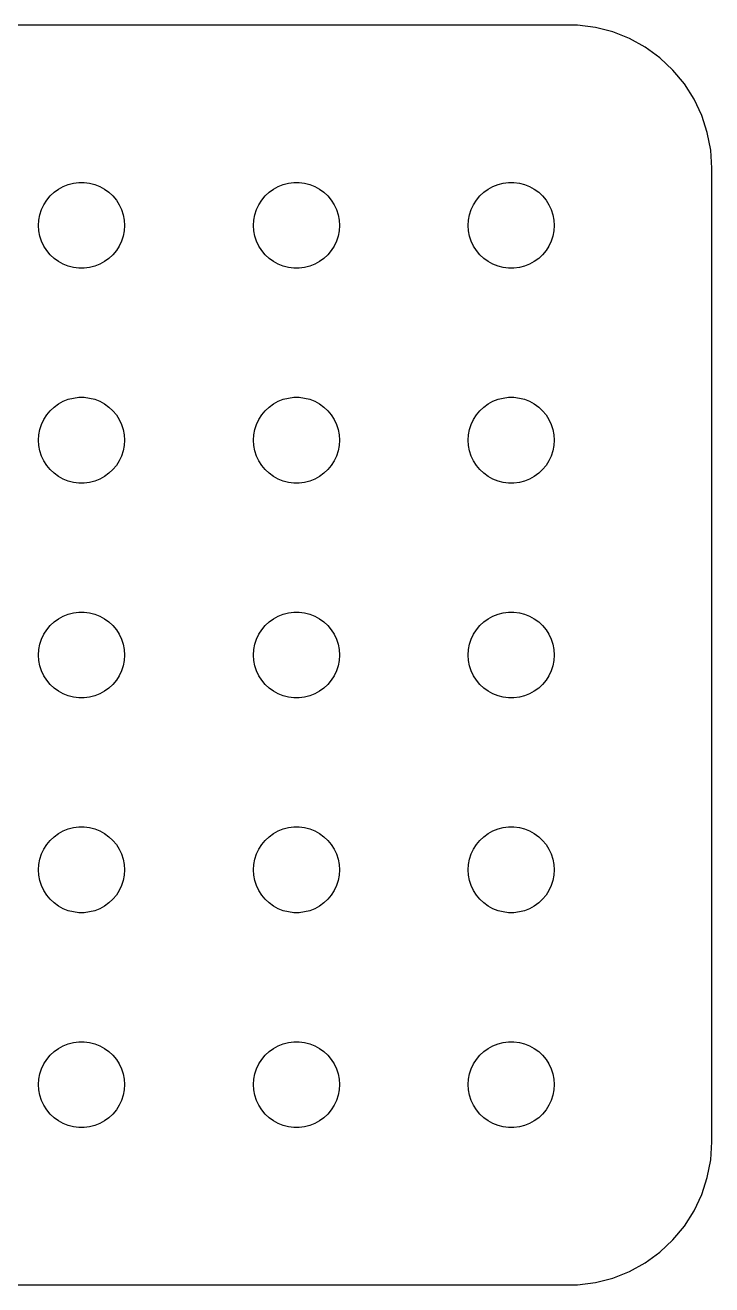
# Model space of a CAD drawing. Header units: metres. Extents: x -44 to 44, y 248 to 508.
# Drawn here: x 20.53 to 44.5, y 356.01 to 399.99 of the extents above; entities that cross this region are included whole.
import ezdxf

# ---------------------------------------------------------------- set-up
doc = ezdxf.new("R2010")
doc.units = ezdxf.units.M

msp = doc.modelspace()

# ---------------------------------------------------------------- linework, layer by layer
for p, q in [((39.8139, 399.99), (-39.8139, 399.99)), ((40.4369, 399.911), (39.8139, 399.99)), ((41.0451, 399.755), (40.4369, 399.911)), ((41.6289, 399.524), (41.0451, 399.755)), ((42.1791, 399.222), (41.6289, 399.524)), ((42.6871, 398.853), (42.1791, 399.222)), ((43.1448, 398.423), (42.6871, 398.853)), ((43.5451, 397.939), (43.1448, 398.423)), ((43.8815, 397.409), (43.5451, 397.939)), ((44.1489, 396.841), (43.8815, 397.409)), ((44.3429, 396.243), (44.1489, 396.841)), ((44.4606, 395.627), (44.3429, 396.243)), ((44.5, 395), (44.4606, 395.627)), ((44.5, 361), (44.5, 395)), ((21.4065, 394.027), (21.5439, 394.156)), ((21.5439, 394.156), (21.6963, 394.266)), ((21.6963, 394.266), (21.8613, 394.357)), ((21.8613, 394.357), (22.0365, 394.427)), ((22.0365, 394.427), (22.2189, 394.473)), ((22.2189, 394.473), (22.4058, 394.497)), ((22.4058, 394.497), (22.5942, 394.497)), ((22.5942, 394.497), (22.7811, 394.473)), ((22.7811, 394.473), (22.9635, 394.427)), ((22.9635, 394.427), (23.1387, 394.357)), ((23.1387, 394.357), (23.3037, 394.266)), ((23.3037, 394.266), (23.4561, 394.156)), ((23.4561, 394.156), (23.5934, 394.027)), ((28.9065, 394.027), (29.0439, 394.156)), ((29.0439, 394.156), (29.1963, 394.266)), ((29.1963, 394.266), (29.3613, 394.357)), ((29.3613, 394.357), (29.5365, 394.427)), ((29.5365, 394.427), (29.7189, 394.473)), ((29.7189, 394.473), (29.9058, 394.497)), ((29.9058, 394.497), (30.0942, 394.497)), ((30.0942, 394.497), (30.2811, 394.473)), ((30.2811, 394.473), (30.4635, 394.427)), ((30.4635, 394.427), (30.6387, 394.357)), ((30.6387, 394.357), (30.8037, 394.266)), ((30.8037, 394.266), (30.9561, 394.156)), ((30.9561, 394.156), (31.0934, 394.027)), ((36.4065, 394.027), (36.5439, 394.156)), ((36.5439, 394.156), (36.6963, 394.266)), ((36.6963, 394.266), (36.8613, 394.357)), ((36.8613, 394.357), (37.0365, 394.427)), ((37.0365, 394.427), (37.2189, 394.473)), ((37.2189, 394.473), (37.4058, 394.497)), ((37.4058, 394.497), (37.5942, 394.497)), ((37.5942, 394.497), (37.7811, 394.473)), ((37.7811, 394.473), (37.9635, 394.427)), ((37.9635, 394.427), (38.1387, 394.357)), ((38.1387, 394.357), (38.3037, 394.266)), ((38.3037, 394.266), (38.4561, 394.156)), ((38.4561, 394.156), (38.5934, 394.027)), ((21.1053, 393.552), (21.1855, 393.723)), ((21.1855, 393.723), (21.2865, 393.882)), ((21.2865, 393.882), (21.4065, 394.027)), ((23.5934, 394.027), (23.7135, 393.882)), ((23.7135, 393.882), (23.8145, 393.723)), ((23.8145, 393.723), (23.8947, 393.552)), ((28.6053, 393.552), (28.6855, 393.723)), ((28.6855, 393.723), (28.7865, 393.882)), ((28.7865, 393.882), (28.9065, 394.027)), ((31.0934, 394.027), (31.2135, 393.882)), ((31.2135, 393.882), (31.3145, 393.723)), ((31.3145, 393.723), (31.3947, 393.552)), ((36.1053, 393.552), (36.1855, 393.723)), ((36.1855, 393.723), (36.2865, 393.882)), ((36.2865, 393.882), (36.4065, 394.027)), ((38.5934, 394.027), (38.7135, 393.882)), ((38.7135, 393.882), (38.8145, 393.723)), ((38.8145, 393.723), (38.8947, 393.552)), ((21, 393), (21.0118, 393.188)), ((21.0118, 393.188), (21.0471, 393.373)), ((21.0471, 393.373), (21.1053, 393.552)), ((23.8947, 393.552), (23.9529, 393.373)), ((23.9529, 393.373), (23.9882, 393.188)), ((23.9882, 393.188), (24, 393)), ((28.5, 393), (28.5118, 393.188)), ((28.5118, 393.188), (28.5471, 393.373)), ((28.5471, 393.373), (28.6053, 393.552)), ((31.3947, 393.552), (31.4529, 393.373)), ((31.4529, 393.373), (31.4882, 393.188)), ((31.4882, 393.188), (31.5, 393)), ((36, 393), (36.0118, 393.188)), ((36.0118, 393.188), (36.0471, 393.373)), ((36.0471, 393.373), (36.1053, 393.552)), ((38.8947, 393.552), (38.9529, 393.373)), ((38.9529, 393.373), (38.9882, 393.188)), ((38.9882, 393.188), (39, 393)), ((21.0118, 392.812), (21, 393)), ((21.0471, 392.627), (21.0118, 392.812)), ((23.9882, 392.812), (23.9529, 392.627)), ((24, 393), (23.9882, 392.812)), ((28.5118, 392.812), (28.5, 393)), ((28.5471, 392.627), (28.5118, 392.812)), ((31.4882, 392.812), (31.4529, 392.627)), ((31.5, 393), (31.4882, 392.812)), ((36.0118, 392.812), (36, 393)), ((36.0471, 392.627), (36.0118, 392.812)), ((38.9882, 392.812), (38.9529, 392.627)), ((39, 393), (38.9882, 392.812)), ((21.1053, 392.448), (21.0471, 392.627)), ((21.1855, 392.277), (21.1053, 392.448)), ((23.8947, 392.448), (23.8145, 392.277)), ((23.9529, 392.627), (23.8947, 392.448)), ((28.6053, 392.448), (28.5471, 392.627)), ((28.6855, 392.277), (28.6053, 392.448)), ((31.3947, 392.448), (31.3145, 392.277)), ((31.4529, 392.627), (31.3947, 392.448)), ((36.1053, 392.448), (36.0471, 392.627)), ((36.1855, 392.277), (36.1053, 392.448)), ((38.8947, 392.448), (38.8145, 392.277)), ((38.9529, 392.627), (38.8947, 392.448)), ((21.2865, 392.118), (21.1855, 392.277)), ((21.4065, 391.973), (21.2865, 392.118)), ((21.5439, 391.844), (21.4065, 391.973)), ((23.5934, 391.973), (23.4561, 391.844)), ((23.7135, 392.118), (23.5934, 391.973)), ((23.8145, 392.277), (23.7135, 392.118)), ((28.7865, 392.118), (28.6855, 392.277)), ((28.9065, 391.973), (28.7865, 392.118)), ((29.0439, 391.844), (28.9065, 391.973)), ((31.0934, 391.973), (30.9561, 391.844)), ((31.2135, 392.118), (31.0934, 391.973)), ((31.3145, 392.277), (31.2135, 392.118)), ((36.2865, 392.118), (36.1855, 392.277)), ((36.4065, 391.973), (36.2865, 392.118)), ((36.5439, 391.844), (36.4065, 391.973)), ((38.5934, 391.973), (38.4561, 391.844)), ((38.7135, 392.118), (38.5934, 391.973)), ((38.8145, 392.277), (38.7135, 392.118)), ((21.6963, 391.734), (21.5439, 391.844)), ((21.8613, 391.643), (21.6963, 391.734)), ((22.0365, 391.573), (21.8613, 391.643)), ((22.2189, 391.527), (22.0365, 391.573)), ((22.4058, 391.503), (22.2189, 391.527)), ((22.5942, 391.503), (22.4058, 391.503)), ((22.7811, 391.527), (22.5942, 391.503)), ((22.9635, 391.573), (22.7811, 391.527)), ((23.1387, 391.643), (22.9635, 391.573)), ((23.3037, 391.734), (23.1387, 391.643)), ((23.4561, 391.844), (23.3037, 391.734)), ((29.1963, 391.734), (29.0439, 391.844)), ((29.3613, 391.643), (29.1963, 391.734)), ((29.5365, 391.573), (29.3613, 391.643)), ((29.7189, 391.527), (29.5365, 391.573)), ((29.9058, 391.503), (29.7189, 391.527)), ((30.0942, 391.503), (29.9058, 391.503)), ((30.2811, 391.527), (30.0942, 391.503)), ((30.4635, 391.573), (30.2811, 391.527)), ((30.6387, 391.643), (30.4635, 391.573)), ((30.8037, 391.734), (30.6387, 391.643)), ((30.9561, 391.844), (30.8037, 391.734)), ((36.6963, 391.734), (36.5439, 391.844)), ((36.8613, 391.643), (36.6963, 391.734)), ((37.0365, 391.573), (36.8613, 391.643)), ((37.2189, 391.527), (37.0365, 391.573)), ((37.4058, 391.503), (37.2189, 391.527)), ((37.5942, 391.503), (37.4058, 391.503)), ((37.7811, 391.527), (37.5942, 391.503)), ((37.9635, 391.573), (37.7811, 391.527)), ((38.1387, 391.643), (37.9635, 391.573)), ((38.3037, 391.734), (38.1387, 391.643)), ((38.4561, 391.844), (38.3037, 391.734)), ((21.4065, 386.527), (21.5439, 386.656)), ((21.5439, 386.656), (21.6963, 386.766)), ((21.6963, 386.766), (21.8613, 386.857)), ((21.8613, 386.857), (22.0365, 386.927)), ((22.0365, 386.927), (22.2189, 386.973)), ((22.2189, 386.973), (22.4058, 386.997)), ((22.4058, 386.997), (22.5942, 386.997)), ((22.5942, 386.997), (22.7811, 386.973)), ((22.7811, 386.973), (22.9635, 386.927)), ((22.9635, 386.927), (23.1387, 386.857)), ((23.1387, 386.857), (23.3037, 386.766)), ((23.3037, 386.766), (23.4561, 386.656)), ((23.4561, 386.656), (23.5934, 386.527)), ((28.9065, 386.527), (29.0439, 386.656)), ((29.0439, 386.656), (29.1963, 386.766)), ((29.1963, 386.766), (29.3613, 386.857)), ((29.3613, 386.857), (29.5365, 386.927)), ((29.5365, 386.927), (29.7189, 386.973)), ((29.7189, 386.973), (29.9058, 386.997)), ((29.9058, 386.997), (30.0942, 386.997)), ((30.0942, 386.997), (30.2811, 386.973)), ((30.2811, 386.973), (30.4635, 386.927)), ((30.4635, 386.927), (30.6387, 386.857)), ((30.6387, 386.857), (30.8037, 386.766)), ((30.8037, 386.766), (30.9561, 386.656)), ((30.9561, 386.656), (31.0934, 386.527)), ((36.4065, 386.527), (36.5439, 386.656)), ((36.5439, 386.656), (36.6963, 386.766)), ((36.6963, 386.766), (36.8613, 386.857)), ((36.8613, 386.857), (37.0365, 386.927)), ((37.0365, 386.927), (37.2189, 386.973)), ((37.2189, 386.973), (37.4058, 386.997)), ((37.4058, 386.997), (37.5942, 386.997)), ((37.5942, 386.997), (37.7811, 386.973)), ((37.7811, 386.973), (37.9635, 386.927)), ((37.9635, 386.927), (38.1387, 386.857)), ((38.1387, 386.857), (38.3037, 386.766)), ((38.3037, 386.766), (38.4561, 386.656)), ((38.4561, 386.656), (38.5934, 386.527)), ((21.1053, 386.052), (21.1855, 386.223)), ((21.1855, 386.223), (21.2865, 386.382)), ((21.2865, 386.382), (21.4065, 386.527)), ((23.5934, 386.527), (23.7135, 386.382)), ((23.7135, 386.382), (23.8145, 386.223)), ((23.8145, 386.223), (23.8947, 386.052)), ((28.6053, 386.052), (28.6855, 386.223)), ((28.6855, 386.223), (28.7865, 386.382)), ((28.7865, 386.382), (28.9065, 386.527)), ((31.0934, 386.527), (31.2135, 386.382)), ((31.2135, 386.382), (31.3145, 386.223)), ((31.3145, 386.223), (31.3947, 386.052)), ((36.1053, 386.052), (36.1855, 386.223)), ((36.1855, 386.223), (36.2865, 386.382)), ((36.2865, 386.382), (36.4065, 386.527)), ((38.5934, 386.527), (38.7135, 386.382)), ((38.7135, 386.382), (38.8145, 386.223)), ((38.8145, 386.223), (38.8947, 386.052)), ((21.0118, 385.688), (21.0471, 385.873)), ((21.0471, 385.873), (21.1053, 386.052)), ((23.8947, 386.052), (23.9529, 385.873)), ((23.9529, 385.873), (23.9882, 385.688)), ((28.5118, 385.688), (28.5471, 385.873)), ((28.5471, 385.873), (28.6053, 386.052)), ((31.3947, 386.052), (31.4529, 385.873)), ((31.4529, 385.873), (31.4882, 385.688)), ((36.0118, 385.688), (36.0471, 385.873)), ((36.0471, 385.873), (36.1053, 386.052)), ((38.8947, 386.052), (38.9529, 385.873)), ((38.9529, 385.873), (38.9882, 385.688)), ((21, 385.5), (21.0118, 385.688)), ((21.0118, 385.312), (21, 385.5)), ((21.0471, 385.127), (21.0118, 385.312)), ((23.9882, 385.312), (23.9529, 385.127)), ((23.9882, 385.688), (24, 385.5)), ((24, 385.5), (23.9882, 385.312)), ((28.5, 385.5), (28.5118, 385.688)), ((28.5118, 385.312), (28.5, 385.5)), ((28.5471, 385.127), (28.5118, 385.312)), ((31.4882, 385.312), (31.4529, 385.127)), ((31.4882, 385.688), (31.5, 385.5)), ((31.5, 385.5), (31.4882, 385.312)), ((36, 385.5), (36.0118, 385.688)), ((36.0118, 385.312), (36, 385.5)), ((36.0471, 385.127), (36.0118, 385.312)), ((38.9882, 385.312), (38.9529, 385.127)), ((38.9882, 385.688), (39, 385.5)), ((39, 385.5), (38.9882, 385.312)), ((21.1053, 384.948), (21.0471, 385.127)), ((21.1855, 384.777), (21.1053, 384.948)), ((23.8947, 384.948), (23.8145, 384.777)), ((23.9529, 385.127), (23.8947, 384.948)), ((28.6053, 384.948), (28.5471, 385.127)), ((28.6855, 384.777), (28.6053, 384.948)), ((31.3947, 384.948), (31.3145, 384.777)), ((31.4529, 385.127), (31.3947, 384.948)), ((36.1053, 384.948), (36.0471, 385.127)), ((36.1855, 384.777), (36.1053, 384.948)), ((38.8947, 384.948), (38.8145, 384.777)), ((38.9529, 385.127), (38.8947, 384.948)), ((21.2865, 384.618), (21.1855, 384.777)), ((21.4065, 384.473), (21.2865, 384.618)), ((21.5439, 384.344), (21.4065, 384.473)), ((23.5934, 384.473), (23.4561, 384.344)), ((23.7135, 384.618), (23.5934, 384.473)), ((23.8145, 384.777), (23.7135, 384.618)), ((28.7865, 384.618), (28.6855, 384.777)), ((28.9065, 384.473), (28.7865, 384.618)), ((29.0439, 384.344), (28.9065, 384.473)), ((31.0934, 384.473), (30.9561, 384.344)), ((31.2135, 384.618), (31.0934, 384.473)), ((31.3145, 384.777), (31.2135, 384.618)), ((36.2865, 384.618), (36.1855, 384.777)), ((36.4065, 384.473), (36.2865, 384.618)), ((36.5439, 384.344), (36.4065, 384.473)), ((38.5934, 384.473), (38.4561, 384.344)), ((38.7135, 384.618), (38.5934, 384.473)), ((38.8145, 384.777), (38.7135, 384.618)), ((21.6963, 384.234), (21.5439, 384.344)), ((21.8613, 384.143), (21.6963, 384.234)), ((22.0365, 384.073), (21.8613, 384.143)), ((22.2189, 384.027), (22.0365, 384.073)), ((22.4058, 384.003), (22.2189, 384.027)), ((22.5942, 384.003), (22.4058, 384.003)), ((22.7811, 384.027), (22.5942, 384.003)), ((22.9635, 384.073), (22.7811, 384.027)), ((23.1387, 384.143), (22.9635, 384.073)), ((23.3037, 384.234), (23.1387, 384.143)), ((23.4561, 384.344), (23.3037, 384.234)), ((29.1963, 384.234), (29.0439, 384.344)), ((29.3613, 384.143), (29.1963, 384.234)), ((29.5365, 384.073), (29.3613, 384.143)), ((29.7189, 384.027), (29.5365, 384.073)), ((29.9058, 384.003), (29.7189, 384.027)), ((30.0942, 384.003), (29.9058, 384.003)), ((30.2811, 384.027), (30.0942, 384.003)), ((30.4635, 384.073), (30.2811, 384.027)), ((30.6387, 384.143), (30.4635, 384.073)), ((30.8037, 384.234), (30.6387, 384.143)), ((30.9561, 384.344), (30.8037, 384.234)), ((36.6963, 384.234), (36.5439, 384.344)), ((36.8613, 384.143), (36.6963, 384.234)), ((37.0365, 384.073), (36.8613, 384.143)), ((37.2189, 384.027), (37.0365, 384.073)), ((37.4058, 384.003), (37.2189, 384.027)), ((37.5942, 384.003), (37.4058, 384.003)), ((37.7811, 384.027), (37.5942, 384.003)), ((37.9635, 384.073), (37.7811, 384.027)), ((38.1387, 384.143), (37.9635, 384.073)), ((38.3037, 384.234), (38.1387, 384.143)), ((38.4561, 384.344), (38.3037, 384.234)), ((21.4065, 379.027), (21.5439, 379.156)), ((21.5439, 379.156), (21.6963, 379.266)), ((21.6963, 379.266), (21.8613, 379.357)), ((21.8613, 379.357), (22.0365, 379.427)), ((22.0365, 379.427), (22.2189, 379.473)), ((22.2189, 379.473), (22.4058, 379.497)), ((22.4058, 379.497), (22.5942, 379.497)), ((22.5942, 379.497), (22.7811, 379.473)), ((22.7811, 379.473), (22.9635, 379.427)), ((22.9635, 379.427), (23.1387, 379.357)), ((23.1387, 379.357), (23.3037, 379.266)), ((23.3037, 379.266), (23.4561, 379.156)), ((23.4561, 379.156), (23.5934, 379.027)), ((28.9065, 379.027), (29.0439, 379.156)), ((29.0439, 379.156), (29.1963, 379.266)), ((29.1963, 379.266), (29.3613, 379.357)), ((29.3613, 379.357), (29.5365, 379.427)), ((29.5365, 379.427), (29.7189, 379.473)), ((29.7189, 379.473), (29.9058, 379.497)), ((29.9058, 379.497), (30.0942, 379.497)), ((30.0942, 379.497), (30.2811, 379.473)), ((30.2811, 379.473), (30.4635, 379.427)), ((30.4635, 379.427), (30.6387, 379.357)), ((30.6387, 379.357), (30.8037, 379.266)), ((30.8037, 379.266), (30.9561, 379.156)), ((30.9561, 379.156), (31.0934, 379.027)), ((36.4065, 379.027), (36.5439, 379.156)), ((36.5439, 379.156), (36.6963, 379.266)), ((36.6963, 379.266), (36.8613, 379.357)), ((36.8613, 379.357), (37.0365, 379.427)), ((37.0365, 379.427), (37.2189, 379.473)), ((37.2189, 379.473), (37.4058, 379.497)), ((37.4058, 379.497), (37.5942, 379.497)), ((37.5942, 379.497), (37.7811, 379.473)), ((37.7811, 379.473), (37.9635, 379.427)), ((37.9635, 379.427), (38.1387, 379.357)), ((38.1387, 379.357), (38.3037, 379.266)), ((38.3037, 379.266), (38.4561, 379.156)), ((38.4561, 379.156), (38.5934, 379.027)), ((21.1053, 378.552), (21.1855, 378.723)), ((21.1855, 378.723), (21.2865, 378.882)), ((21.2865, 378.882), (21.4065, 379.027)), ((23.5934, 379.027), (23.7135, 378.882)), ((23.7135, 378.882), (23.8145, 378.723)), ((23.8145, 378.723), (23.8947, 378.552)), ((28.6053, 378.552), (28.6855, 378.723)), ((28.6855, 378.723), (28.7865, 378.882)), ((28.7865, 378.882), (28.9065, 379.027)), ((31.0934, 379.027), (31.2135, 378.882)), ((31.2135, 378.882), (31.3145, 378.723)), ((31.3145, 378.723), (31.3947, 378.552)), ((36.1053, 378.552), (36.1855, 378.723)), ((36.1855, 378.723), (36.2865, 378.882)), ((36.2865, 378.882), (36.4065, 379.027)), ((38.5934, 379.027), (38.7135, 378.882)), ((38.7135, 378.882), (38.8145, 378.723)), ((38.8145, 378.723), (38.8947, 378.552)), ((21.0118, 378.188), (21.0471, 378.373)), ((21.0471, 378.373), (21.1053, 378.552)), ((23.8947, 378.552), (23.9529, 378.373)), ((23.9529, 378.373), (23.9882, 378.188)), ((28.5118, 378.188), (28.5471, 378.373)), ((28.5471, 378.373), (28.6053, 378.552)), ((31.3947, 378.552), (31.4529, 378.373)), ((31.4529, 378.373), (31.4882, 378.188)), ((36.0118, 378.188), (36.0471, 378.373)), ((36.0471, 378.373), (36.1053, 378.552)), ((38.8947, 378.552), (38.9529, 378.373)), ((38.9529, 378.373), (38.9882, 378.188)), ((21, 378), (21.0118, 378.188)), ((21.0118, 377.812), (21, 378)), ((21.0471, 377.627), (21.0118, 377.812)), ((23.9882, 377.812), (23.9529, 377.627)), ((23.9882, 378.188), (24, 378)), ((24, 378), (23.9882, 377.812)), ((28.5, 378), (28.5118, 378.188)), ((28.5118, 377.812), (28.5, 378)), ((28.5471, 377.627), (28.5118, 377.812)), ((31.4882, 377.812), (31.4529, 377.627)), ((31.4882, 378.188), (31.5, 378)), ((31.5, 378), (31.4882, 377.812)), ((36, 378), (36.0118, 378.188)), ((36.0118, 377.812), (36, 378)), ((36.0471, 377.627), (36.0118, 377.812)), ((38.9882, 377.812), (38.9529, 377.627)), ((38.9882, 378.188), (39, 378)), ((39, 378), (38.9882, 377.812)), ((21.1053, 377.448), (21.0471, 377.627)), ((21.1855, 377.277), (21.1053, 377.448)), ((23.8947, 377.448), (23.8145, 377.277)), ((23.9529, 377.627), (23.8947, 377.448)), ((28.6053, 377.448), (28.5471, 377.627)), ((28.6855, 377.277), (28.6053, 377.448)), ((31.3947, 377.448), (31.3145, 377.277)), ((31.4529, 377.627), (31.3947, 377.448)), ((36.1053, 377.448), (36.0471, 377.627)), ((36.1855, 377.277), (36.1053, 377.448)), ((38.8947, 377.448), (38.8145, 377.277)), ((38.9529, 377.627), (38.8947, 377.448)), ((21.2865, 377.118), (21.1855, 377.277)), ((21.4065, 376.973), (21.2865, 377.118)), ((21.5439, 376.844), (21.4065, 376.973)), ((23.5934, 376.973), (23.4561, 376.844)), ((23.7135, 377.118), (23.5934, 376.973)), ((23.8145, 377.277), (23.7135, 377.118)), ((28.7865, 377.118), (28.6855, 377.277)), ((28.9065, 376.973), (28.7865, 377.118)), ((29.0439, 376.844), (28.9065, 376.973)), ((31.0934, 376.973), (30.9561, 376.844)), ((31.2135, 377.118), (31.0934, 376.973)), ((31.3145, 377.277), (31.2135, 377.118)), ((36.2865, 377.118), (36.1855, 377.277)), ((36.4065, 376.973), (36.2865, 377.118)), ((36.5439, 376.844), (36.4065, 376.973)), ((38.5934, 376.973), (38.4561, 376.844)), ((38.7135, 377.118), (38.5934, 376.973)), ((38.8145, 377.277), (38.7135, 377.118)), ((21.6963, 376.734), (21.5439, 376.844)), ((21.8613, 376.643), (21.6963, 376.734)), ((22.0365, 376.573), (21.8613, 376.643)), ((22.2189, 376.527), (22.0365, 376.573)), ((22.4058, 376.503), (22.2189, 376.527)), ((22.5942, 376.503), (22.4058, 376.503)), ((22.7811, 376.527), (22.5942, 376.503)), ((22.9635, 376.573), (22.7811, 376.527)), ((23.1387, 376.643), (22.9635, 376.573)), ((23.3037, 376.734), (23.1387, 376.643)), ((23.4561, 376.844), (23.3037, 376.734)), ((29.1963, 376.734), (29.0439, 376.844)), ((29.3613, 376.643), (29.1963, 376.734)), ((29.5365, 376.573), (29.3613, 376.643)), ((29.7189, 376.527), (29.5365, 376.573)), ((29.9058, 376.503), (29.7189, 376.527)), ((30.0942, 376.503), (29.9058, 376.503)), ((30.2811, 376.527), (30.0942, 376.503)), ((30.4635, 376.573), (30.2811, 376.527)), ((30.6387, 376.643), (30.4635, 376.573)), ((30.8037, 376.734), (30.6387, 376.643)), ((30.9561, 376.844), (30.8037, 376.734)), ((36.6963, 376.734), (36.5439, 376.844)), ((36.8613, 376.643), (36.6963, 376.734)), ((37.0365, 376.573), (36.8613, 376.643)), ((37.2189, 376.527), (37.0365, 376.573)), ((37.4058, 376.503), (37.2189, 376.527)), ((37.5942, 376.503), (37.4058, 376.503)), ((37.7811, 376.527), (37.5942, 376.503)), ((37.9635, 376.573), (37.7811, 376.527)), ((38.1387, 376.643), (37.9635, 376.573)), ((38.3037, 376.734), (38.1387, 376.643)), ((38.4561, 376.844), (38.3037, 376.734)), ((21.4065, 371.527), (21.5439, 371.656)), ((21.5439, 371.656), (21.6963, 371.766)), ((21.6963, 371.766), (21.8613, 371.857)), ((21.8613, 371.857), (22.0365, 371.927)), ((22.0365, 371.927), (22.2189, 371.973)), ((22.2189, 371.973), (22.4058, 371.997)), ((22.4058, 371.997), (22.5942, 371.997)), ((22.5942, 371.997), (22.7811, 371.973)), ((22.7811, 371.973), (22.9635, 371.927)), ((22.9635, 371.927), (23.1387, 371.857)), ((23.1387, 371.857), (23.3037, 371.766)), ((23.3037, 371.766), (23.4561, 371.656)), ((23.4561, 371.656), (23.5934, 371.527)), ((28.9065, 371.527), (29.0439, 371.656)), ((29.0439, 371.656), (29.1963, 371.766)), ((29.1963, 371.766), (29.3613, 371.857)), ((29.3613, 371.857), (29.5365, 371.927)), ((29.5365, 371.927), (29.7189, 371.973)), ((29.7189, 371.973), (29.9058, 371.997)), ((29.9058, 371.997), (30.0942, 371.997)), ((30.0942, 371.997), (30.2811, 371.973)), ((30.2811, 371.973), (30.4635, 371.927)), ((30.4635, 371.927), (30.6387, 371.857)), ((30.6387, 371.857), (30.8037, 371.766)), ((30.8037, 371.766), (30.9561, 371.656)), ((30.9561, 371.656), (31.0934, 371.527)), ((36.4065, 371.527), (36.5439, 371.656)), ((36.5439, 371.656), (36.6963, 371.766)), ((36.6963, 371.766), (36.8613, 371.857)), ((36.8613, 371.857), (37.0365, 371.927)), ((37.0365, 371.927), (37.2189, 371.973)), ((37.2189, 371.973), (37.4058, 371.997)), ((37.4058, 371.997), (37.5942, 371.997)), ((37.5942, 371.997), (37.7811, 371.973)), ((37.7811, 371.973), (37.9635, 371.927)), ((37.9635, 371.927), (38.1387, 371.857)), ((38.1387, 371.857), (38.3037, 371.766)), ((38.3037, 371.766), (38.4561, 371.656)), ((38.4561, 371.656), (38.5934, 371.527)), ((21.1053, 371.052), (21.1855, 371.223)), ((21.1855, 371.223), (21.2865, 371.382)), ((21.2865, 371.382), (21.4065, 371.527)), ((23.5934, 371.527), (23.7135, 371.382)), ((23.7135, 371.382), (23.8145, 371.223)), ((23.8145, 371.223), (23.8947, 371.052)), ((28.6053, 371.052), (28.6855, 371.223)), ((28.6855, 371.223), (28.7865, 371.382)), ((28.7865, 371.382), (28.9065, 371.527)), ((31.0934, 371.527), (31.2135, 371.382)), ((31.2135, 371.382), (31.3145, 371.223)), ((31.3145, 371.223), (31.3947, 371.052)), ((36.1053, 371.052), (36.1855, 371.223)), ((36.1855, 371.223), (36.2865, 371.382)), ((36.2865, 371.382), (36.4065, 371.527)), ((38.5934, 371.527), (38.7135, 371.382)), ((38.7135, 371.382), (38.8145, 371.223)), ((38.8145, 371.223), (38.8947, 371.052)), ((21.0118, 370.688), (21.0471, 370.873)), ((21.0471, 370.873), (21.1053, 371.052)), ((23.8947, 371.052), (23.9529, 370.873)), ((23.9529, 370.873), (23.9882, 370.688)), ((28.5118, 370.688), (28.5471, 370.873)), ((28.5471, 370.873), (28.6053, 371.052)), ((31.3947, 371.052), (31.4529, 370.873)), ((31.4529, 370.873), (31.4882, 370.688)), ((36.0118, 370.688), (36.0471, 370.873)), ((36.0471, 370.873), (36.1053, 371.052)), ((38.8947, 371.052), (38.9529, 370.873)), ((38.9529, 370.873), (38.9882, 370.688)), ((21, 370.5), (21.0118, 370.688)), ((21.0118, 370.312), (21, 370.5)), ((21.0471, 370.127), (21.0118, 370.312)), ((23.9882, 370.312), (23.9529, 370.127)), ((23.9882, 370.688), (24, 370.5)), ((24, 370.5), (23.9882, 370.312)), ((28.5, 370.5), (28.5118, 370.688)), ((28.5118, 370.312), (28.5, 370.5)), ((28.5471, 370.127), (28.5118, 370.312)), ((31.4882, 370.312), (31.4529, 370.127)), ((31.4882, 370.688), (31.5, 370.5)), ((31.5, 370.5), (31.4882, 370.312)), ((36, 370.5), (36.0118, 370.688)), ((36.0118, 370.312), (36, 370.5)), ((36.0471, 370.127), (36.0118, 370.312)), ((38.9882, 370.312), (38.9529, 370.127)), ((38.9882, 370.688), (39, 370.5)), ((39, 370.5), (38.9882, 370.312)), ((21.1053, 369.948), (21.0471, 370.127)), ((21.1855, 369.777), (21.1053, 369.948)), ((23.8947, 369.948), (23.8145, 369.777)), ((23.9529, 370.127), (23.8947, 369.948)), ((28.6053, 369.948), (28.5471, 370.127)), ((28.6855, 369.777), (28.6053, 369.948)), ((31.3947, 369.948), (31.3145, 369.777)), ((31.4529, 370.127), (31.3947, 369.948)), ((36.1053, 369.948), (36.0471, 370.127)), ((36.1855, 369.777), (36.1053, 369.948)), ((38.8947, 369.948), (38.8145, 369.777)), ((38.9529, 370.127), (38.8947, 369.948)), ((21.2865, 369.618), (21.1855, 369.777)), ((21.4065, 369.473), (21.2865, 369.618)), ((21.5439, 369.344), (21.4065, 369.473)), ((23.5934, 369.473), (23.4561, 369.344)), ((23.7135, 369.618), (23.5934, 369.473)), ((23.8145, 369.777), (23.7135, 369.618)), ((28.7865, 369.618), (28.6855, 369.777)), ((28.9065, 369.473), (28.7865, 369.618)), ((29.0439, 369.344), (28.9065, 369.473)), ((31.0934, 369.473), (30.9561, 369.344)), ((31.2135, 369.618), (31.0934, 369.473)), ((31.3145, 369.777), (31.2135, 369.618)), ((36.2865, 369.618), (36.1855, 369.777)), ((36.4065, 369.473), (36.2865, 369.618)), ((36.5439, 369.344), (36.4065, 369.473)), ((38.5934, 369.473), (38.4561, 369.344)), ((38.7135, 369.618), (38.5934, 369.473)), ((38.8145, 369.777), (38.7135, 369.618)), ((21.6963, 369.234), (21.5439, 369.344)), ((21.8613, 369.143), (21.6963, 369.234)), ((22.0365, 369.073), (21.8613, 369.143)), ((22.2189, 369.027), (22.0365, 369.073)), ((22.4058, 369.003), (22.2189, 369.027)), ((22.5942, 369.003), (22.4058, 369.003)), ((22.7811, 369.027), (22.5942, 369.003)), ((22.9635, 369.073), (22.7811, 369.027)), ((23.1387, 369.143), (22.9635, 369.073)), ((23.3037, 369.234), (23.1387, 369.143)), ((23.4561, 369.344), (23.3037, 369.234)), ((29.1963, 369.234), (29.0439, 369.344)), ((29.3613, 369.143), (29.1963, 369.234)), ((29.5365, 369.073), (29.3613, 369.143)), ((29.7189, 369.027), (29.5365, 369.073)), ((29.9058, 369.003), (29.7189, 369.027)), ((30.0942, 369.003), (29.9058, 369.003)), ((30.2811, 369.027), (30.0942, 369.003)), ((30.4635, 369.073), (30.2811, 369.027)), ((30.6387, 369.143), (30.4635, 369.073)), ((30.8037, 369.234), (30.6387, 369.143)), ((30.9561, 369.344), (30.8037, 369.234)), ((36.6963, 369.234), (36.5439, 369.344)), ((36.8613, 369.143), (36.6963, 369.234)), ((37.0365, 369.073), (36.8613, 369.143)), ((37.2189, 369.027), (37.0365, 369.073)), ((37.4058, 369.003), (37.2189, 369.027)), ((37.5942, 369.003), (37.4058, 369.003)), ((37.7811, 369.027), (37.5942, 369.003)), ((37.9635, 369.073), (37.7811, 369.027)), ((38.1387, 369.143), (37.9635, 369.073)), ((38.3037, 369.234), (38.1387, 369.143)), ((38.4561, 369.344), (38.3037, 369.234)), ((21.4065, 364.027), (21.5439, 364.156)), ((21.5439, 364.156), (21.6963, 364.266)), ((21.6963, 364.266), (21.8613, 364.357)), ((21.8613, 364.357), (22.0365, 364.427)), ((22.0365, 364.427), (22.2189, 364.473)), ((22.2189, 364.473), (22.4058, 364.497)), ((22.4058, 364.497), (22.5942, 364.497)), ((22.5942, 364.497), (22.7811, 364.473)), ((22.7811, 364.473), (22.9635, 364.427)), ((22.9635, 364.427), (23.1387, 364.357)), ((23.1387, 364.357), (23.3037, 364.266)), ((23.3037, 364.266), (23.4561, 364.156)), ((23.4561, 364.156), (23.5934, 364.027)), ((28.9065, 364.027), (29.0439, 364.156)), ((29.0439, 364.156), (29.1963, 364.266)), ((29.1963, 364.266), (29.3613, 364.357)), ((29.3613, 364.357), (29.5365, 364.427)), ((29.5365, 364.427), (29.7189, 364.473)), ((29.7189, 364.473), (29.9058, 364.497)), ((29.9058, 364.497), (30.0942, 364.497)), ((30.0942, 364.497), (30.2811, 364.473)), ((30.2811, 364.473), (30.4635, 364.427)), ((30.4635, 364.427), (30.6387, 364.357)), ((30.6387, 364.357), (30.8037, 364.266)), ((30.8037, 364.266), (30.9561, 364.156)), ((30.9561, 364.156), (31.0934, 364.027)), ((36.4065, 364.027), (36.5439, 364.156)), ((36.5439, 364.156), (36.6963, 364.266)), ((36.6963, 364.266), (36.8613, 364.357)), ((36.8613, 364.357), (37.0365, 364.427)), ((37.0365, 364.427), (37.2189, 364.473)), ((37.2189, 364.473), (37.4058, 364.497)), ((37.4058, 364.497), (37.5942, 364.497)), ((37.5942, 364.497), (37.7811, 364.473)), ((37.7811, 364.473), (37.9635, 364.427)), ((37.9635, 364.427), (38.1387, 364.357)), ((38.1387, 364.357), (38.3037, 364.266)), ((38.3037, 364.266), (38.4561, 364.156)), ((38.4561, 364.156), (38.5934, 364.027)), ((21.1053, 363.552), (21.1855, 363.723)), ((21.1855, 363.723), (21.2865, 363.882)), ((21.2865, 363.882), (21.4065, 364.027)), ((23.5934, 364.027), (23.7135, 363.882)), ((23.7135, 363.882), (23.8145, 363.723)), ((23.8145, 363.723), (23.8947, 363.552)), ((28.6053, 363.552), (28.6855, 363.723)), ((28.6855, 363.723), (28.7865, 363.882)), ((28.7865, 363.882), (28.9065, 364.027)), ((31.0934, 364.027), (31.2135, 363.882)), ((31.2135, 363.882), (31.3145, 363.723)), ((31.3145, 363.723), (31.3947, 363.552)), ((36.1053, 363.552), (36.1855, 363.723)), ((36.1855, 363.723), (36.2865, 363.882)), ((36.2865, 363.882), (36.4065, 364.027)), ((38.5934, 364.027), (38.7135, 363.882)), ((38.7135, 363.882), (38.8145, 363.723)), ((38.8145, 363.723), (38.8947, 363.552)), ((21.0118, 363.188), (21.0471, 363.373)), ((21.0471, 363.373), (21.1053, 363.552)), ((23.8947, 363.552), (23.9529, 363.373)), ((23.9529, 363.373), (23.9882, 363.188)), ((28.5118, 363.188), (28.5471, 363.373)), ((28.5471, 363.373), (28.6053, 363.552)), ((31.3947, 363.552), (31.4529, 363.373)), ((31.4529, 363.373), (31.4882, 363.188)), ((36.0118, 363.188), (36.0471, 363.373)), ((36.0471, 363.373), (36.1053, 363.552)), ((38.8947, 363.552), (38.9529, 363.373)), ((38.9529, 363.373), (38.9882, 363.188)), ((21, 363), (21.0118, 363.188)), ((21.0118, 362.812), (21, 363)), ((23.9882, 363.188), (24, 363)), ((24, 363), (23.9882, 362.812)), ((28.5, 363), (28.5118, 363.188)), ((28.5118, 362.812), (28.5, 363)), ((31.4882, 363.188), (31.5, 363)), ((31.5, 363), (31.4882, 362.812)), ((36, 363), (36.0118, 363.188)), ((36.0118, 362.812), (36, 363)), ((38.9882, 363.188), (39, 363)), ((39, 363), (38.9882, 362.812)), ((21.0471, 362.627), (21.0118, 362.812)), ((21.1053, 362.448), (21.0471, 362.627)), ((21.1855, 362.277), (21.1053, 362.448)), ((23.8947, 362.448), (23.8145, 362.277)), ((23.9529, 362.627), (23.8947, 362.448)), ((23.9882, 362.812), (23.9529, 362.627)), ((28.5471, 362.627), (28.5118, 362.812)), ((28.6053, 362.448), (28.5471, 362.627)), ((28.6855, 362.277), (28.6053, 362.448)), ((31.3947, 362.448), (31.3145, 362.277)), ((31.4529, 362.627), (31.3947, 362.448)), ((31.4882, 362.812), (31.4529, 362.627)), ((36.0471, 362.627), (36.0118, 362.812)), ((36.1053, 362.448), (36.0471, 362.627)), ((36.1855, 362.277), (36.1053, 362.448)), ((38.8947, 362.448), (38.8145, 362.277)), ((38.9529, 362.627), (38.8947, 362.448)), ((38.9882, 362.812), (38.9529, 362.627)), ((21.2865, 362.118), (21.1855, 362.277)), ((21.4065, 361.973), (21.2865, 362.118)), ((21.5439, 361.844), (21.4065, 361.973)), ((23.5934, 361.973), (23.4561, 361.844)), ((23.7135, 362.118), (23.5934, 361.973)), ((23.8145, 362.277), (23.7135, 362.118)), ((28.7865, 362.118), (28.6855, 362.277)), ((28.9065, 361.973), (28.7865, 362.118)), ((29.0439, 361.844), (28.9065, 361.973)), ((31.0934, 361.973), (30.9561, 361.844)), ((31.2135, 362.118), (31.0934, 361.973)), ((31.3145, 362.277), (31.2135, 362.118)), ((36.2865, 362.118), (36.1855, 362.277)), ((36.4065, 361.973), (36.2865, 362.118)), ((36.5439, 361.844), (36.4065, 361.973)), ((38.5934, 361.973), (38.4561, 361.844)), ((38.7135, 362.118), (38.5934, 361.973)), ((38.8145, 362.277), (38.7135, 362.118)), ((21.6963, 361.734), (21.5439, 361.844)), ((21.8613, 361.643), (21.6963, 361.734)), ((22.0365, 361.573), (21.8613, 361.643)), ((22.2189, 361.527), (22.0365, 361.573)), ((22.4058, 361.503), (22.2189, 361.527)), ((22.7811, 361.527), (22.5942, 361.503)), ((22.9635, 361.573), (22.7811, 361.527)), ((23.1387, 361.643), (22.9635, 361.573)), ((23.3037, 361.734), (23.1387, 361.643)), ((23.4561, 361.844), (23.3037, 361.734)), ((29.1963, 361.734), (29.0439, 361.844)), ((29.3613, 361.643), (29.1963, 361.734)), ((29.5365, 361.573), (29.3613, 361.643)), ((29.7189, 361.527), (29.5365, 361.573)), ((29.9058, 361.503), (29.7189, 361.527)), ((30.2811, 361.527), (30.0942, 361.503)), ((30.4635, 361.573), (30.2811, 361.527)), ((30.6387, 361.643), (30.4635, 361.573)), ((30.8037, 361.734), (30.6387, 361.643)), ((30.9561, 361.844), (30.8037, 361.734)), ((36.6963, 361.734), (36.5439, 361.844)), ((36.8613, 361.643), (36.6963, 361.734)), ((37.0365, 361.573), (36.8613, 361.643)), ((37.2189, 361.527), (37.0365, 361.573)), ((37.4058, 361.503), (37.2189, 361.527)), ((37.7811, 361.527), (37.5942, 361.503)), ((37.9635, 361.573), (37.7811, 361.527)), ((38.1387, 361.643), (37.9635, 361.573)), ((38.3037, 361.734), (38.1387, 361.643)), ((38.4561, 361.844), (38.3037, 361.734)), ((22.5942, 361.503), (22.4058, 361.503)), ((30.0942, 361.503), (29.9058, 361.503)), ((37.5942, 361.503), (37.4058, 361.503)), ((44.4606, 360.373), (44.5, 361)), ((44.3429, 359.757), (44.4606, 360.373)), ((44.1489, 359.159), (44.3429, 359.757)), ((43.8815, 358.591), (44.1489, 359.159)), ((43.5451, 358.061), (43.8815, 358.591)), ((43.1448, 357.577), (43.5451, 358.061)), ((42.6871, 357.147), (43.1448, 357.577)), ((42.1791, 356.778), (42.6871, 357.147)), ((41.6289, 356.476), (42.1791, 356.778)), ((40.4369, 356.089), (41.0451, 356.245)), ((41.0451, 356.245), (41.6289, 356.476)), ((-39.8139, 356.01), (39.8139, 356.01)), ((39.8139, 356.01), (40.4369, 356.089))]:
    msp.add_line(p, q)

doc.saveas('drawing.dxf')
